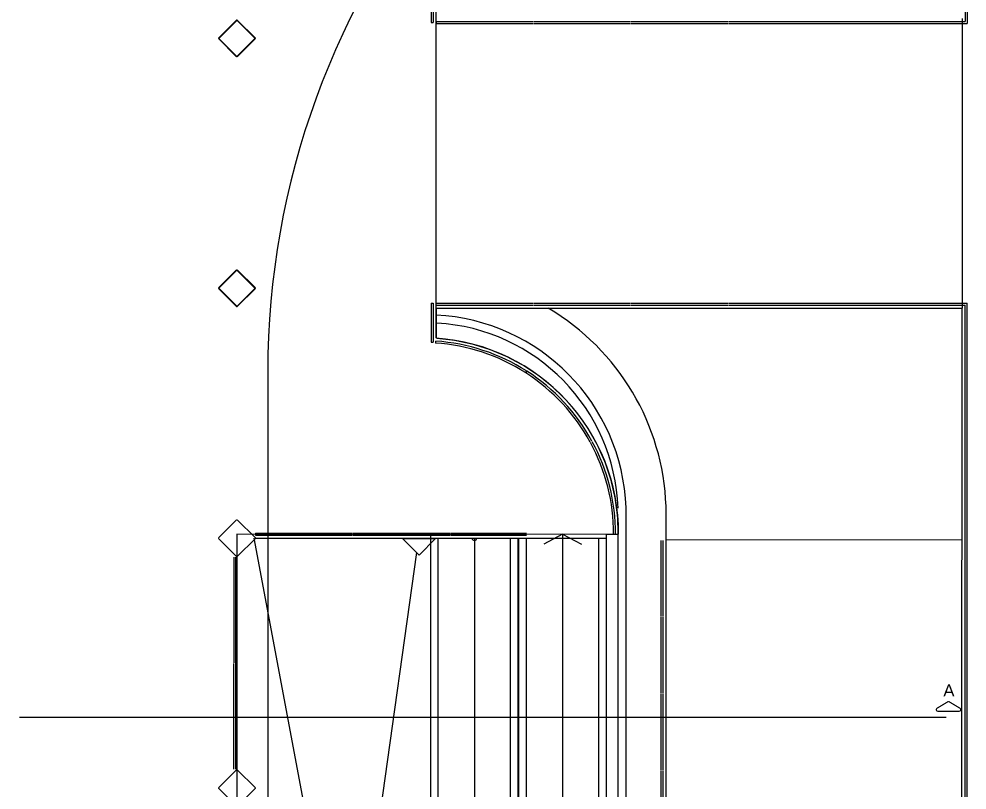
# Model space of a CAD drawing. Header units: metres. Extents: x -331 to 2982, y 362 to 2539.
# Drawn here: x 2880.5 to 2904.19, y 1345.53 to 1364.82 of the extents above; entities that cross this region are included whole.
import ezdxf
from ezdxf.enums import TextEntityAlignment as Align

# ---------------------------------------------------------------- set-up
doc = ezdxf.new("R2010")
doc.units = ezdxf.units.M
doc.layers.get('0').update_dxf_attribs({"color": 251})
doc.layers.add('Est', color=251, linetype='Continuous')
doc.layers.add('Pis', color=251, linetype='Continuous')
doc.styles.add('ARIAL', font='arial.ttf')

# ---------------------------------------------------------------- blocks, each defined once
blk = doc.blocks.new('XR_BL2_AND_MON-REV15$0$P_M')
at = {"layer": 'Est'}
blk.add_lwpolyline([(0.46, -0.431), (0.453, -0.424), (0.46, -0.417), (0.007, 0.035), (0, 0.028), (-0.007, 0.035), (-0.46, -0.417), (-0.453, -0.424), (-0.46, -0.431), (-0.007, -0.884), (0, -0.877), (0.007, -0.884)], close=True, dxfattribs=at)

msp = doc.modelspace()

# ---------------------------------------------------------------- linework, layer by layer
at = {"lineweight": 0}
for points in [[(2890.922, 1365.967), (2890.922, 1356.834, -0.397255), (2895.473, 1351.931)], [(2895.18, 1351.931), (2895.18, 1330.829, -0.996488), (2890.79, 1330.829), (2890.79, 1351.931)]]:
    msp.add_lwpolyline(points, format="xyb", dxfattribs=at)
for points in [[(2885.947, 1363.878), (2886.4, 1364.331), (2885.947, 1364.783), (2885.495, 1364.331)], [(2885.947, 1357.628), (2886.4, 1358.081), (2885.947, 1358.533), (2885.495, 1358.081)]]:
    msp.add_lwpolyline(points, close=True, dxfattribs=at)
msp.add_lwpolyline([(2895.473, 1351.931), (2885.947, 1351.931), (2885.947, 1322.026), (2878.197, 1322.026), (2878.197, 1315.861), (2880.512, 1315.861), (2880.512, 1312.281)], dxfattribs=at)
at = {"layer": 'Pis'}
for p, q in [((2904.143, 1369.788), (2904.143, 1364.756)), ((2904.193, 1369.788), (2904.193, 1364.706)), ((2890.797, 1365.946), (2890.797, 1364.731)), ((2890.847, 1365.946), (2890.847, 1364.731)), ((2890.797, 1364.731), (2890.847, 1364.731)), ((2890.922, 1364.756), (2890.922, 1364.706)), ((2890.922, 1364.756), (2893.343, 1364.756)), ((2893.359, 1364.756), (2895.779, 1364.756)), ((2895.795, 1364.756), (2898.216, 1364.756)), ((2898.232, 1364.756), (2904.143, 1364.756)), ((2904.069, 1364.83), (2904.069, 1357.581)), ((2890.922, 1364.706), (2893.343, 1364.706)), ((2890.922, 1357.581), (2890.922, 1364.631)), ((2893.359, 1364.706), (2895.779, 1364.706)), ((2895.795, 1364.706), (2898.216, 1364.706)), ((2898.232, 1364.706), (2904.193, 1364.706)), ((2890.797, 1357.706), (2890.847, 1357.706)), ((2890.797, 1357.706), (2890.797, 1356.734)), ((2890.847, 1357.706), (2890.847, 1356.734)), ((2890.922, 1357.656), (2890.922, 1357.706)), ((2890.922, 1357.706), (2893.343, 1357.706)), ((2890.922, 1357.656), (2893.343, 1357.656)), ((2893.359, 1357.706), (2895.779, 1357.706)), ((2893.359, 1357.656), (2895.779, 1357.656)), ((2895.795, 1357.706), (2898.216, 1357.706)), ((2895.795, 1357.656), (2898.216, 1357.656)), ((2898.232, 1357.706), (2904.193, 1357.706)), ((2898.232, 1357.656), (2904.143, 1357.656)), ((2904.143, 1332.848), (2904.143, 1357.656)), ((2904.193, 1332.848), (2904.193, 1357.706)), ((2890.922, 1357.581), (2904.069, 1357.581)), ((2890.922, 1357.581), (2890.922, 1356.834)), ((2904.063, 1331.331), (2904.069, 1357.581)), ((2890.797, 1356.734), (2890.847, 1356.734)), ((2890.914, 1356.709), (2890.917, 1356.759)), ((2886.717, 1355.991), (2886.714, 1321.765)), ((2893.156, 1355.97), (2893.182, 1356.013)), ((2893.169, 1355.963), (2893.196, 1356.005)), ((2886.412, 1351.956), (2886.412, 1351.906)), ((2886.412, 1351.956), (2888.832, 1351.956)), ((2888.848, 1351.956), (2891.269, 1351.956)), ((2891.285, 1351.956), (2893.185, 1351.956)), ((2894.087, 1351.931), (2893.615, 1351.679)), ((2894.087, 1351.931), (2894.559, 1351.679)), ((2894.087, 1351.931), (2894.087, 1342.476)), ((2895.18, 1351.931), (2895.485, 1351.931)), ((2895.18, 1351.831), (2895.18, 1351.931)), ((2886.372, 1351.831), (2891.886, 1322.385)), ((2886.4, 1351.831), (2895.18, 1351.831)), ((2886.412, 1351.906), (2888.832, 1351.906)), ((2888.848, 1351.906), (2891.269, 1351.906)), ((2890.497, 1351.407), (2890.083, 1351.821)), ((2890.083, 1351.821), (2890.912, 1351.821)), ((2890.912, 1351.821), (2890.497, 1351.407)), ((2890.79, 1330.836), (2890.79, 1351.841)), ((2890.98, 1330.836), (2890.98, 1351.841)), ((2891.285, 1351.906), (2893.185, 1351.906)), ((2891.882, 1351.831), (2891.882, 1342.476)), ((2892.785, 1330.821), (2892.785, 1351.841)), ((2892.975, 1330.818), (2892.975, 1351.841)), ((2892.995, 1330.818), (2892.995, 1351.841)), ((2893.185, 1330.821), (2893.185, 1351.841)), ((2894.99, 1330.836), (2894.99, 1351.831)), ((2895.18, 1330.836), (2895.18, 1351.831)), ((2896.545, 1349.869), (2896.545, 1351.769)), ((2896.595, 1349.869), (2896.595, 1351.769)), ((2890.434, 1351.47), (2886.372, 1322.385)), ((2885.872, 1351.356), (2885.872, 1348.714)), ((2885.922, 1346.055), (2885.922, 1351.356)), ((2885.947, 1351.378), (2885.947, 1346.033)), ((2885.947, 1351.378), (2885.947, 1346.033)), ((2896.545, 1347.953), (2896.545, 1349.853)), ((2896.595, 1347.953), (2896.595, 1349.853)), ((2885.872, 1346.055), (2885.872, 1348.698)), ((2896.545, 1346.036), (2896.545, 1347.937)), ((2896.595, 1346.036), (2896.595, 1347.937)), ((2880.512, 1347.355), (2903.671, 1347.354)), ((2896.545, 1344.12), (2896.545, 1346.02)), ((2896.595, 1344.12), (2896.595, 1346.02))]:
    msp.add_line(p, q, dxfattribs=at)
at = {"layer": 'Pis', "extrusion": (-2.10444e-05, 5.78189e-05, 1)}
for p, q in [((2895.67, 1352.645), (2895.67, 1327.198)), ((2895.473, 1327.4), (2895.473, 1351.931))]:
    msp.add_line(p, q, dxfattribs=at)
at = {"layer": 'Pis', "extrusion": (1.17006e-05, 7.63458e-06, 1)}
msp.add_line((2896.67, 1328.101), (2896.67, 1352.627), dxfattribs=at)
msp.add_line((2896.67, 1328.101), (2896.67, 1352.627), dxfattribs=at)
at = {"layer": 'Pis', "extrusion": (1.09877e-07, -7.26423e-11, 1)}
msp.add_line((2896.67, 1351.794), (2904.069, 1351.789), dxfattribs=at)
at = {"layer": 'Pis', "const_width": 0.03}
for points in [[(2890.922, 1365.967), (2890.922, 1356.834, -0.397255), (2895.473, 1351.931)], [(2895.18, 1351.931), (2895.18, 1330.829, -0.996488), (2890.79, 1330.829), (2890.79, 1351.931)], [(2903.73, 1347.749), (2903.445, 1347.578, 0.760667), (2903.466, 1347.501), (2903.993, 1347.501, 0.760667), (2904.014, 1347.578), (2903.73, 1347.749)]]:
    msp.add_lwpolyline(points, format="xyb", dxfattribs=at)
for points in [[(2885.947, 1363.878), (2886.4, 1364.331), (2885.947, 1364.783), (2885.495, 1364.331)], [(2885.947, 1357.628), (2886.4, 1358.081), (2885.947, 1358.533), (2885.495, 1358.081)]]:
    msp.add_lwpolyline(points, close=True, dxfattribs=at)
msp.add_lwpolyline([(2895.473, 1351.931), (2885.947, 1351.931), (2885.947, 1322.026), (2878.197, 1322.026), (2878.197, 1315.861), (2880.512, 1315.861), (2880.512, 1312.281)], dxfattribs=at)
at = {"layer": 'Pis'}
for centre, radius, start, end in [((2906.717, 1355.99), 20, 139.957, 179.9961), ((2890.674, 1352.416), 5, 2.0161, 87.1539), ((2890.674, 1352.416), 6, 2.0161, 59.4001), ((2890.674, 1352.416), 4.8, 2.0161, 86.7535), ((2890.588, 1351.949), 4.771, 57.4528, 86.0895), ((2890.588, 1351.949), 4.821, 57.4528, 86.0895), ((2890.588, 1351.949), 4.896, 359.7871, 86.0895), ((2890.588, 1351.949), 4.771, 28.6244, 57.2611), ((2890.588, 1351.949), 4.821, 28.6244, 57.2611), ((2890.588, 1351.949), 4.771, 359.7875, 28.4241), ((2890.588, 1351.949), 4.821, 359.7875, 28.4241), ((2891.882, 1351.831), 0.0587, 180, 0)]:
    msp.add_arc(centre, radius, start, end, dxfattribs=at)

# ---------------------------------------------------------------- block references
for p in [(2885.947, 1364.755), (2885.947, 1358.505), (2885.947, 1352.255), (2885.947, 1346.005)]:
    msp.add_blockref('XR_BL2_AND_MON-REV15$0$P_M', p, dxfattribs=at)

# ---------------------------------------------------------------- texts
at = {"layer": 'Pis', "style": 'ARIAL'}
msp.add_attdef('A', text='A', height=0.3, rotation=360, dxfattribs=at).set_placement((2903.74, 1348.023), align=Align.MIDDLE_CENTER)

doc.saveas('drawing.dxf')
